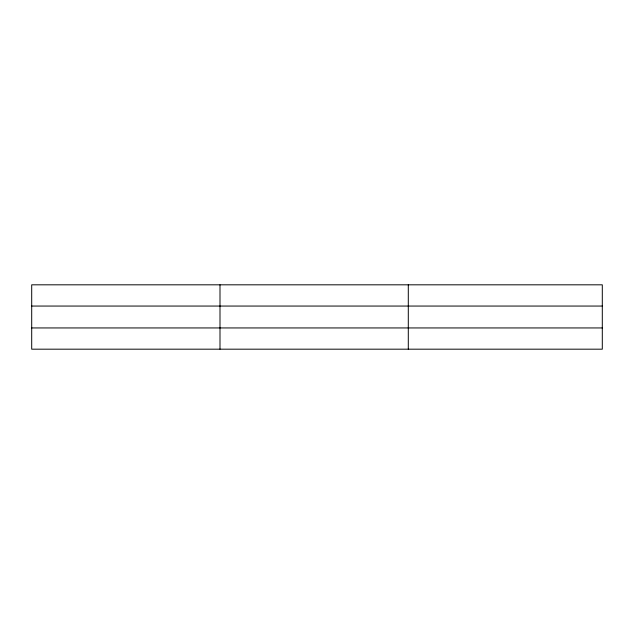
<?xml version="1.0" encoding="UTF-8"?>
<svg xmlns="http://www.w3.org/2000/svg" width="634" height="634" viewBox="0 0 634 634"><rect width="100%" height="100%" fill="white"/><g stroke="black" fill="none" stroke-linecap="round" stroke-linejoin="round"><path stroke-width="0.95" d="M219.998 349.183L219.998 284.817M408.296 349.183L408.296 284.817M602.3 306.056L602.3 284.817L31.7 284.817L31.7 349.183L602.3 349.183L602.3 306.056L31.7 306.056M31.7 327.944L602.3 327.944"/></g></svg>
